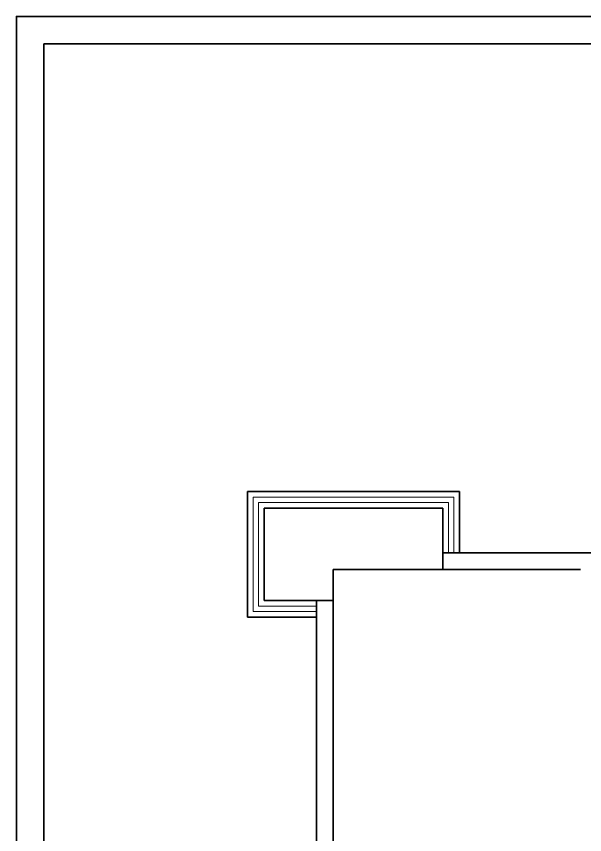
# Model space of a CAD drawing. Header units: millimetres. Extents: x -4600 to 229000, y -4300 to 19460.
# Drawn here: x 195400 to 203655, y 7580 to 19460 of the extents above; entities that cross this region are included whole.
import ezdxf

# ---------------------------------------------------------------- set-up
doc = ezdxf.new("R2010")
doc.units = ezdxf.units.MM
doc.header["$LTSCALE"] = 100
for name, color, linetype, lineweight in [('A-EX-WALL', 7, 'Continuous', 35), ('A-EX-WINDOW', 4, 'Continuous', 18), ('A-SHEET', 7, 'Continuous', 35)]:
    doc.layers.add(name, color=color, linetype=linetype, lineweight=lineweight)

# ---------------------------------------------------------------- blocks, each defined once
blk = doc.blocks.new('SOURCE_PROPOSED')
at = {"layer": 'A-EX-WALL'}
for p, q in [((1836, 10761), (-1242, 10761)), ((-1242, 8938), (-1242, 10761)), ((1836, 9870), (1836, 10761)), ((1595, 10520), (-1002, 10520)), ((-1002, 9179), (-1002, 10520)), ((1595, 9870), (1595, 10520)), ((4563, 9870), (1595, 9870)), ((1595, 9630), (1595, 9870)), ((0, 4851), (0, 9630)), ((3595, 9630), (0, 9630)), ((0, 9630), (0, 9179)), ((3595, 9630), (1595, 9630)), ((0, 9179), (-1002, 9179)), ((-240, 9179), (-240, 2416)), ((-240, 8938), (-1242, 8938))]:
    blk.add_line(p, q, dxfattribs=at)
at = {"layer": 'A-EX-WINDOW'}
for p, q in [((1756, 10681), (-1162, 10681)), ((-1162, 9019), (-1162, 10681)), ((1676, 10600), (-1082, 10600)), ((-1082, 9099), (-1082, 10600)), ((1676, 9870), (1676, 10600)), ((1756, 9870), (1756, 10681)), ((-240, 9099), (-1082, 9099)), ((-240, 9019), (-1162, 9019))]:
    blk.add_line(p, q, dxfattribs=at)
blk = doc.blocks.new('A06_SHEET')
at = {"layer": 'A-SHEET'}
for points in [[(-4600, -4300), (29000, -4300), (29000, 19460), (-4600, 19460)], [(-4200, -3900), (28600, -3900), (28600, 19060), (-4200, 19060)]]:
    blk.add_lwpolyline(points, close=True, dxfattribs=at)
blk.add_blockref('SOURCE_PROPOSED', (0, 1800))

msp = doc.modelspace()

# ---------------------------------------------------------------- block references
msp.add_blockref('A06_SHEET', (200000, 0))

doc.saveas('drawing.dxf')
